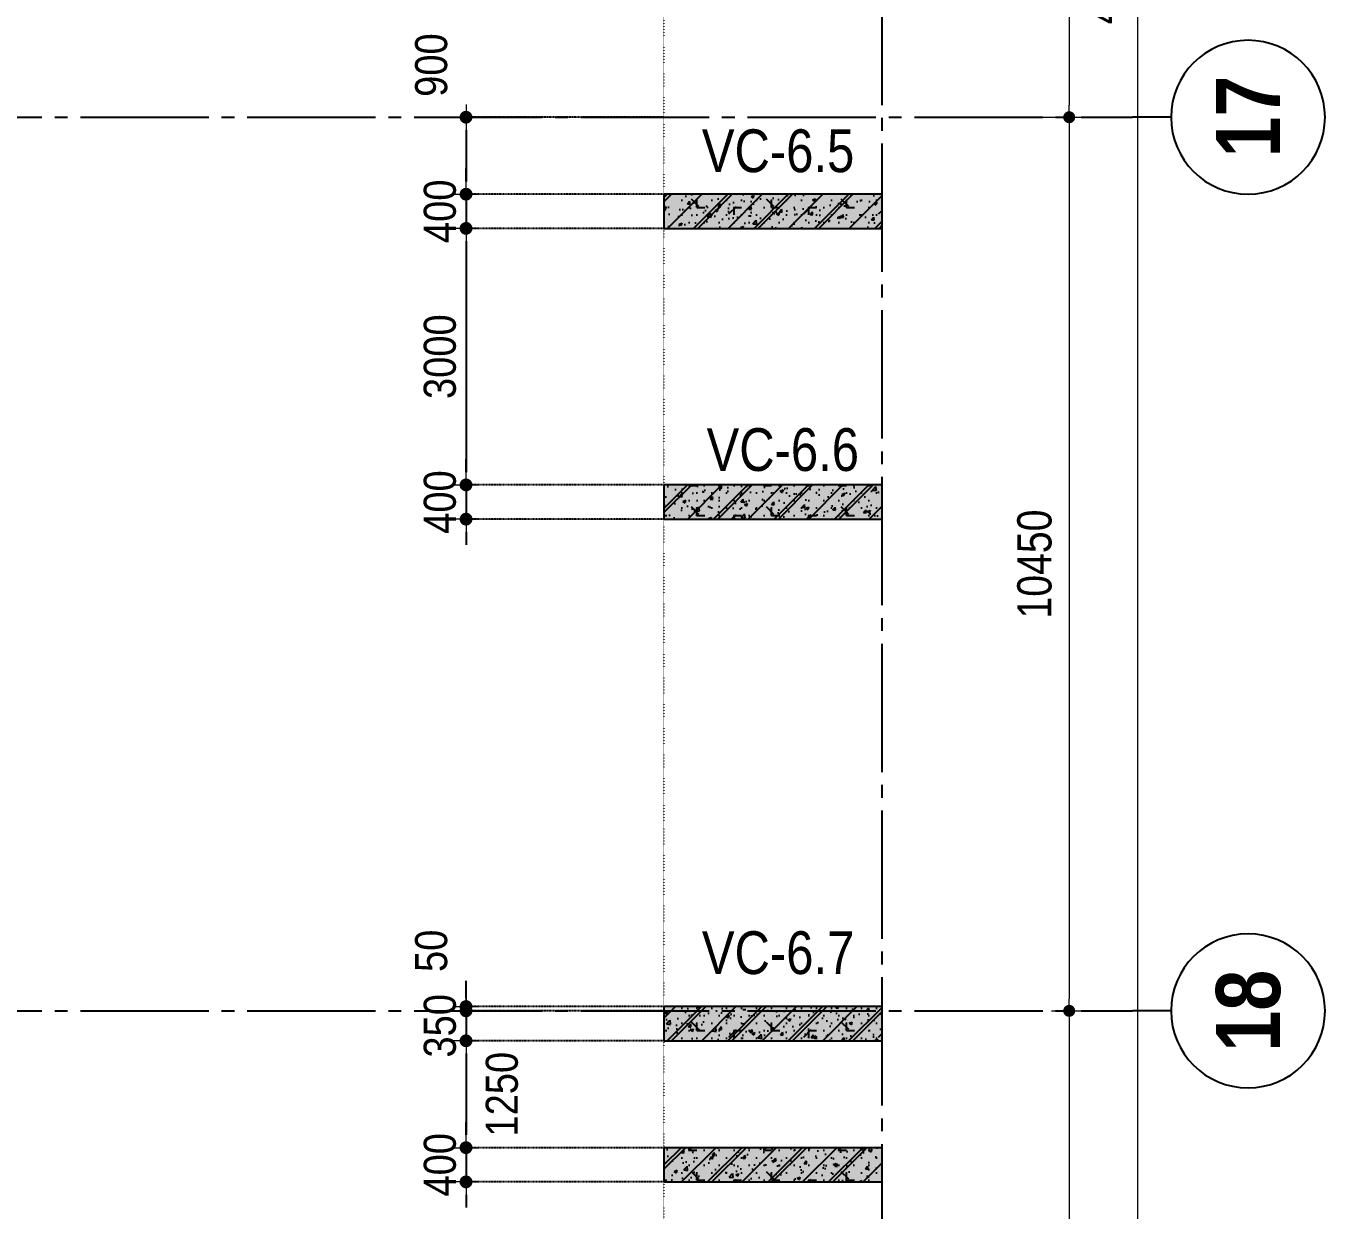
# Model space of a CAD drawing. Header units: millimetres. Extents: x -3973692 to -2843767, y 592734 to 838475.
# Drawn here: x -3258953 to -3243767, y 619902 to 633748 of the extents above; entities that cross this region are included whole.
import ezdxf
from ezdxf.enums import TextEntityAlignment as Align

# ---------------------------------------------------------------- set-up
doc = ezdxf.new("R2010")
doc.units = ezdxf.units.MM
doc.header["$MEASUREMENT"] = 0
doc.header["$PDMODE"] = 3
doc.header["$PDSIZE"] = -20
for name, pattern in [('CHG_XX_Luoi truc-Block C$0$MB_Luoi truc-150-TWC$0$Center101', [13, 10, -1, 1, -1]), ('DIVIDE2', [15.87499999999999, 6.349999999999998, -3.174999999999998, 0, -3.174999999999998, 0, -3.174999999999998]), ('DOT2', [0.125, 0, -0.125]), ('HIDDEN5', [2.8375, 1.25, -1.5875])]:
    doc.linetypes.add(name, pattern=pattern)
doc.layers.get('0').update_dxf_attribs({"lineweight": 9})
doc.layers.get('Defpoints').update_dxf_attribs({"color": 10, "lineweight": 0})
for name, color, linetype, lineweight in [("'S_General_Dim_1", 1, 'Continuous', 18), ("'S_General_Divide_3 Intermediate", 3, 'DIVIDE2', 40), ('CHG_XX_Cot_Block C-T2-3$0$Dim 200', 1, 'Continuous', 5), ('CHG_XX_Luoi truc-Block C$0$Dim 200', 1, 'Continuous', 5), ('TEXT', 7, 'Continuous', 15)]:
    doc.layers.add(name, color=color, linetype=linetype, lineweight=lineweight)
for name, color, linetype in [('CHG_XX_Cot_Block C-T2-3$0$mb_cot tang 4-8 twc$0$Concrete Hatch', 218, 'Continuous'), ('CHG_XX_Cot_Block C-T2-3$0$mb_cot tang 4-8 twc$0$Concrete Line', 6, 'Continuous'), ('CHG_XX_Cot_Block C-T2-3$0$mb_cot tang 4-8 twc$0$Concrete Solid', 216, 'Continuous'), ('CHG_XX_Luoi truc-Block C$0$MB_Luoi truc-150-TWC$0$Grid', 34, 'Continuous'), ('CHG_XX_Luoi truc-Block C$0$MB_Luoi truc-150-TWC$0$Grid Line', 251, 'CHG_XX_Luoi truc-Block C$0$MB_Luoi truc-150-TWC$0$Center101'), ('dim', 1, 'Continuous')]:
    doc.layers.add(name, color=color, linetype=linetype)
doc.styles.add('arial', font='arial.ttf', dxfattribs={"width": 0.85})
doc.styles.add('CHG_XX_Luoi truc-Block C$0$MB_Luoi truc-150-TWC$0$Grid A-F$0$VNI-HelveCB', font='')
doc.styles.add('CHG_XX_Luoi truc-Block C$0$Star-HelCon', font='')
doc.styles.add('TTP-HelCon', font='')
doc.styles.get('CHG_XX_Luoi truc-Block C$0$MB_Luoi truc-150-TWC$0$Grid A-F$0$VNI-HelveCB').set_extended_font_data('VNI-Helve-Condense', bold=True)
doc.styles.get('CHG_XX_Luoi truc-Block C$0$Star-HelCon').set_extended_font_data('VNI-Helve-Condense')
doc.styles.get('TTP-HelCon').set_extended_font_data('VNI-Helve-Condense')
doc.dimstyles.new('150', dxfattribs={"dimscale": 150, "dimtxt": 2.5, "dimasz": 1, "dimexe": 0, "dimexo": 0, "dimgap": 0.75, "dimtad": 1, "dimdec": 0, "dimzin": 9, "dimdsep": 46, "dimtxsty": 'arial', "dimblk1": 'DIMDOT', "dimblk2": 'DIMDOT', "dimsah": 1, "dimcen": 2, "dimdle": 3, "dimclre": 8, "dimclrt": 2, "dimadec": 0, "dimazin": 0, "dimtfac": 1, "dimtdec": 0, "dimtix": 1, "dimtmove": 2, "dimatfit": 3, "dimldrblk": 'DIMPIJL', "dimfxl": 1, "dimtvp": 1.8, "dimtolj": 1, "dimtzin": 0, "dimarcsym": 0})
doc.dimstyles.new('CHG_XX_Luoi truc-Block C$0$Dim 200', dxfattribs={"dimscale": 200, "dimtxt": 2, "dimasz": 0.7, "dimexe": 1, "dimexo": 1, "dimgap": 1, "dimtad": 1, "dimdec": 0, "dimzin": 12, "dimdsep": 46, "dimtxsty": 'CHG_XX_Luoi truc-Block C$0$Star-HelCon', "dimblk": 'CHG_XX_Luoi truc-Block C$0$_Dot', "dimcen": 1, "dimclrd": 256, "dimclre": 256, "dimclrt": 3, "dimadec": 0, "dimazin": 0, "dimtfac": 1, "dimtdec": 0, "dimtix": 1, "dimtmove": 2, "dimatfit": 3, "dimldrblk": 'CHG_XX_Luoi truc-Block C$0$HTT Arrow 30', "dimfxl": 1, "dimtolj": 1, "dimtzin": 0, "dimarcsym": 0})

# ---------------------------------------------------------------- blocks, each defined once
blk = doc.blocks.new('CHG_XX_Luoi truc-Block C$0$_Dot')
at = {"color": 0, "linetype": 'ByBlock', "lineweight": -2}
blk.add_line((-0.5, 0), (-1, 0), dxfattribs=at)
at = {"color": 0, "linetype": 'ByBlock', "const_width": 0.5}
blk.add_lwpolyline([(-0.25, 0, 1), (0.25, 0, 1)], format="xyb", close=True, dxfattribs=at)
blk = doc.blocks.new('*D3091')
at = {"layer": 'CHG_XX_Luoi truc-Block C$0$Dim 200', "lineweight": -2, "transparency": 16777216}
for p, q in [((8067459.727833977, 980843.81453865), (8068331.040285542, 980843.81453865)), ((8068131.040285542, 980703.81453865), (8068131.040285542, 971233.81453865)), ((8067792.275641939, 971093.81453865), (8068331.040285542, 971093.81453865))]:
    blk.add_line(p, q, dxfattribs=at)
at = {"layer": 'Defpoints', "color": 0, "transparency": 16777216}
for p in [(8067259.727833977, 980843.81453865), (8067592.275641939, 971093.81453865), (8068131.040285542, 971093.81453865)]:
    blk.add_point(p, dxfattribs=at)
at = {"layer": 'CHG_XX_Luoi truc-Block C$0$Dim 200', "lineweight": -2, "transparency": 16777216, "xscale": 140, "yscale": 140, "zscale": 140}
for p, rotation in [((8068131.040285542, 980843.81453865), 90), ((8068131.040285542, 971093.81453865), 270)]:
    blk.add_blockref('CHG_XX_Luoi truc-Block C$0$_Dot', p, dxfattribs=dict(at, rotation=rotation))
at = {"layer": 'CHG_XX_Luoi truc-Block C$0$Dim 200', "color": 3, "transparency": 16777216, "insert": (8067726.773618875, 975968.8145386513), "char_height": 400, "attachment_point": 5, "rotation": 90, "style": 'CHG_XX_Luoi truc-Block C$0$Star-HelCon'}
blk.add_mtext('\\A1;9750', dxfattribs=at)
blk = doc.blocks.new('CHG_XX_Luoi truc-Block C$0$HTT Arrow 30')
blk.add_hatch(color=256).paths.add_polyline_path([(-2.5, 0.3750000000000002), (-2.5, -0.3749999999999998), (0, 0)])
at = {"color": 0, "linetype": 'ByBlock', "lineweight": -2}
for p, q in [((0, 0), (-2.5, 0.3750000000000002)), ((-2.5, -0.3749999999999998), (-2.5, 0.3750000000000002)), ((0, 0), (-2.5, -0.3749999999999998))]:
    blk.add_line(p, q, dxfattribs=at)
blk = doc.blocks.new('*D3092')
at = {"layer": 'CHG_XX_Luoi truc-Block C$0$Dim 200', "lineweight": -2, "transparency": 16777216}
for p, q in [((8067792.275641939, 971093.81453865), (8068331.040285542, 971093.81453865)), ((8068131.040285542, 970953.81453865), (8068131.040285542, 960783.81453865)), ((8067924.332047167, 960643.81453865), (8068331.040285542, 960643.81453865))]:
    blk.add_line(p, q, dxfattribs=at)
at = {"layer": 'Defpoints', "color": 0, "transparency": 16777216}
for p in [(8067592.275641939, 971093.81453865), (8067724.332047167, 960643.81453865), (8068131.040285542, 960643.81453865)]:
    blk.add_point(p, dxfattribs=at)
at = {"layer": 'CHG_XX_Luoi truc-Block C$0$Dim 200', "lineweight": -2, "transparency": 16777216, "xscale": 140, "yscale": 140, "zscale": 140}
for p, rotation in [((8068131.040285542, 971093.81453865), 90), ((8068131.040285542, 960643.81453865), 270)]:
    blk.add_blockref('CHG_XX_Luoi truc-Block C$0$_Dot', p, dxfattribs=dict(at, rotation=rotation))
at = {"layer": 'CHG_XX_Luoi truc-Block C$0$Dim 200', "color": 3, "transparency": 16777216, "insert": (8067726.773618875, 965868.8145386513), "char_height": 400, "attachment_point": 5, "rotation": 90, "style": 'CHG_XX_Luoi truc-Block C$0$Star-HelCon'}
blk.add_mtext('\\A1;10450', dxfattribs=at)
blk = doc.blocks.new('*D3093')
at = {"layer": 'CHG_XX_Luoi truc-Block C$0$Dim 200', "lineweight": -2, "transparency": 16777216}
for p, q in [((8067924.332047167, 960643.81453865), (8068331.040285542, 960643.81453865)), ((8068131.040285542, 960503.81453865), (8068131.040285542, 948533.81453865)), ((8067609.727833978, 948393.81453865), (8068331.040285542, 948393.81453865))]:
    blk.add_line(p, q, dxfattribs=at)
at = {"layer": 'Defpoints', "color": 0, "transparency": 16777216}
for p in [(8067724.332047167, 960643.81453865), (8067409.727833978, 948393.81453865), (8068131.040285542, 948393.81453865)]:
    blk.add_point(p, dxfattribs=at)
at = {"layer": 'CHG_XX_Luoi truc-Block C$0$Dim 200', "lineweight": -2, "transparency": 16777216, "xscale": 140, "yscale": 140, "zscale": 140}
for p, rotation in [((8068131.040285542, 960643.81453865), 90), ((8068131.040285542, 948393.81453865), 270)]:
    blk.add_blockref('CHG_XX_Luoi truc-Block C$0$_Dot', p, dxfattribs=dict(at, rotation=rotation))
at = {"layer": 'CHG_XX_Luoi truc-Block C$0$Dim 200', "color": 3, "transparency": 16777216, "insert": (8067726.773618875, 954518.8145386513), "char_height": 400, "attachment_point": 5, "rotation": 90, "style": 'CHG_XX_Luoi truc-Block C$0$Star-HelCon'}
blk.add_mtext('\\A1;12250', dxfattribs=at)
blk = doc.blocks.new('*D3094')
at = {"layer": 'CHG_XX_Luoi truc-Block C$0$Dim 200', "lineweight": -2, "transparency": 16777216}
for p, q in [((8067886.504521646, 997243.8145386504), (8069130.539711094, 997243.8145386504)), ((8068930.539711094, 997103.8145386504), (8068930.539711094, 948533.81453865)), ((8067886.504521646, 948393.81453865), (8069130.539711094, 948393.81453865))]:
    blk.add_line(p, q, dxfattribs=at)
at = {"layer": 'Defpoints', "color": 0, "transparency": 16777216}
for p in [(8067686.504521646, 997243.8145386504), (8067686.504521646, 948393.81453865), (8068930.539711094, 948393.81453865)]:
    blk.add_point(p, dxfattribs=at)
at = {"layer": 'CHG_XX_Luoi truc-Block C$0$Dim 200', "lineweight": -2, "transparency": 16777216, "xscale": 140, "yscale": 140, "zscale": 140}
for p, rotation in [((8068930.539711094, 997243.8145386504), 90), ((8068930.539711094, 948393.81453865), 270)]:
    blk.add_blockref('CHG_XX_Luoi truc-Block C$0$_Dot', p, dxfattribs=dict(at, rotation=rotation))
at = {"layer": 'CHG_XX_Luoi truc-Block C$0$Dim 200', "color": 3, "transparency": 16777216, "insert": (8068526.273044428, 972818.8145386515), "char_height": 400, "attachment_point": 5, "rotation": 90, "style": 'CHG_XX_Luoi truc-Block C$0$Star-HelCon'}
blk.add_mtext('\\A1;48850', dxfattribs=at)
blk = doc.blocks.new('*U3101')
at = {"layer": 'CHG_XX_Luoi truc-Block C$0$MB_Luoi truc-150-TWC$0$Grid', "lineweight": -2}
blk.add_line((0, 449), (0, 446), dxfattribs=at)
blk.add_circle((0, 455), 6, dxfattribs=at)
at = {"layer": 'CHG_XX_Luoi truc-Block C$0$MB_Luoi truc-150-TWC$0$Grid Line'}
blk.add_line((0, 0), (0, 446), dxfattribs=at)
at = {"layer": 'CHG_XX_Luoi truc-Block C$0$MB_Luoi truc-150-TWC$0$Grid', "lineweight": -2, "style": 'CHG_XX_Luoi truc-Block C$0$MB_Luoi truc-150-TWC$0$Grid A-F$0$VNI-HelveCB'}
for tag, p in [('GRIDSUB', (0, 455)), ('GRID', (0, -9))]:
    blk.add_attdef(tag, text='', height=5, dxfattribs=at).set_placement(p, align=Align.MIDDLE)
blk = doc.blocks.new('*U3102')
at = {"layer": 'CHG_XX_Luoi truc-Block C$0$MB_Luoi truc-150-TWC$0$Grid Line'}
blk.add_line((0, 0), (0, 360), dxfattribs=at)
at = {"layer": 'CHG_XX_Luoi truc-Block C$0$MB_Luoi truc-150-TWC$0$Grid', "lineweight": -2, "style": 'CHG_XX_Luoi truc-Block C$0$MB_Luoi truc-150-TWC$0$Grid A-F$0$VNI-HelveCB'}
for tag, p in [('GRIDSUB', (0, 369)), ('GRID', (0, -9))]:
    blk.add_attdef(tag, text='', height=5, dxfattribs=at).set_placement(p, align=Align.MIDDLE)
blk = doc.blocks.new('*U3074')
at = {"layer": 'CHG_XX_Cot_Block C-T2-3$0$mb_cot tang 4-8 twc$0$Concrete Hatch'}
h = blk.add_hatch(dxfattribs=at)
h.set_pattern_fill('CONCRETE', color=256, scale=50, style=0, pattern_type=2)
h.set_pattern_definition([(45, (1000, 50.00000000000014), (-176.7766952966369, 176.7766952966369), []), (45, (1000, 100.0000000000001), (-353.5533905932737, 353.5533905932738), []), (49.99999999999999, (1000, 50.00000000000014), (358.6300913003767, -31.37606749129755), [37.5, -412.5]), (355, (1000, 50.00000000000014), (-69.3756668065, 376.0960668500059), [30, -330]), (100.4514, (1029.88584, 47.38533000000015), (289.2546908570108, 344.7197710304768), [31.870095, -350.571056]), (46.18420000000001, (1000, 150.0000000000001), (533.6205243128222, -82.75950716450905), [56.25, -618.75]), (96.6356, (1044.4683725, 143.1033465000001), (467.3313527743517, 487.0589354502209), [47.805144, -525.8565]), (351.1842, (1000, 150.0000000000001), (467.3309725668136, 487.0593004626623), [45, -495]), (21, (1050, 125.0000000000001), (298.4535260592309, -201.3094453326694), [37.5, -412.5]), (326.0000000000001, (1050, 125.0000000000001), (121.6576659607909, 362.5750225234265), [30, -330]), (71.4514, (1074.8711165, 108.2241970000001), (420.111314290745, 161.2652483549762), [31.870095, -350.571056]), (37.50000000000001, (1000, 50.00000000000014), (6.079927658645334, 166.4469269156558), [0, -326, 0, -335, 0, -331.25]), (7.499999999999999, (1000, 50.00000000000014), (131.5347687210743, 197.2058559411801), [0, -191, 0, -318.5, 0, -126.25]), (327.5, (888.5, 50.00000000000014), (266.9112180862045, -11.2774358671899), [0, -125, 0, -390, 0, -517.5]), (317.5, (838.5, 50.00000000000014), (291.5930846711931, 50.05249116615882), [0, -162.5, 0, -259, 0, -367.5]), (0, (1175, 225.0000000000001), (0, 875), [87.5, -787.5]), (0, (1437.5, 400.0000000000001), (0, 875), [87.5, -787.5]), (0, (1262.5, 750.0000000000001), (0, 875), [87.5, -350, 87.5, -350]), (90, (1175, 225.0000000000001), (-875, 5.35782974626967e-14), [87.5, -787.5]), (90, (1262.5, 750.0000000000001), (-875, 5.35782974626967e-14), [87.5, -787.5]), (90, (1525, 400.0000000000001), (-875, 5.35782974626967e-14), [87.5, -787.5]), (90, (1700, 662.5000000000001), (-875, 5.35782974626967e-14), [87.5, -787.5]), (135, (1262.5, 225.0000000000001), (-875.016357447105, 8.881784197001252e-14), [123.76, -1113.7]), (135, (1350, 750.0000000000001), (-875.016357447105, 8.881784197001252e-14), [123.76, -1113.7]), (45, (1437.5, 400.0000000000001), (8.881784197001252e-14, 875.016357447105), [123.76, -247.485, 123.76, -742.455]), (0, (825, 50.00000000000014), (87.5, 87.5), [-175, 0])])
h.paths.add_polyline_path([(-750, 250), (-750, -149.9999999999999), (1800, -150), (1800, 250)])
at = {"layer": 'CHG_XX_Cot_Block C-T2-3$0$mb_cot tang 4-8 twc$0$Concrete Solid'}
blk.add_hatch(color=256, dxfattribs=at).paths.add_polyline_path([(-750, 250), (-750, -149.9999999999999), (1800, -150), (1800, 250)])
at = {"layer": 'CHG_XX_Cot_Block C-T2-3$0$mb_cot tang 4-8 twc$0$Concrete Line'}
blk.add_lwpolyline([(-750, 250), (-750, -149.9999999999999), (1800, -150), (1800, 250)], close=True, dxfattribs=at)
blk = doc.blocks.new('*U3075')
at = {"layer": 'CHG_XX_Cot_Block C-T2-3$0$mb_cot tang 4-8 twc$0$Concrete Hatch'}
h = blk.add_hatch(dxfattribs=at)
h.set_pattern_fill('CONCRETE', color=256, scale=50, style=0, pattern_type=2)
h.set_pattern_definition([(45, (1000, -49.99999999991257), (-176.7766952966369, 176.7766952966369), []), (45, (1000, 8.742517820792273e-11), (-353.5533905932737, 353.5533905932738), []), (49.99999999999999, (1000, -49.99999999991257), (358.6300913003767, -31.37606749129755), [37.5, -412.5]), (355, (1000, -49.99999999991257), (-69.3756668065, 376.0960668500059), [30, -330]), (100.4514, (1029.88584, -52.61466999991256), (289.2546908570108, 344.7197710304768), [31.870095, -350.571056]), (46.18420000000001, (1000, 50.00000000008743), (533.6205243128222, -82.75950716450905), [56.25, -618.75]), (96.6356, (1044.4683725, 43.10334650008741), (467.3313527743517, 487.0589354502209), [47.805144, -525.8565]), (351.1842, (1000, 50.00000000008743), (467.3309725668136, 487.0593004626623), [45, -495]), (21, (1050, 25.00000000008743), (298.4535260592309, -201.3094453326694), [37.5, -412.5]), (326.0000000000001, (1050, 25.00000000008743), (121.6576659607909, 362.5750225234265), [30, -330]), (71.4514, (1074.8711165, 8.224197000087429), (420.111314290745, 161.2652483549762), [31.870095, -350.571056]), (37.50000000000001, (1000, -49.99999999991257), (6.079927658645334, 166.4469269156558), [0, -326, 0, -335, 0, -331.25]), (7.499999999999999, (1000, -49.99999999991257), (131.5347687210743, 197.2058559411801), [0, -191, 0, -318.5, 0, -126.25]), (327.5, (888.5, -49.99999999991257), (266.9112180862045, -11.2774358671899), [0, -125, 0, -390, 0, -517.5]), (317.5, (838.5, -49.99999999991257), (291.5930846711931, 50.05249116615882), [0, -162.5, 0, -259, 0, -367.5]), (0, (1175, 125.0000000000874), (0, 875), [87.5, -787.5]), (0, (1437.5, 300.0000000000874), (0, 875), [87.5, -787.5]), (0, (1262.5, 650.0000000000874), (0, 875), [87.5, -350, 87.5, -350]), (90, (1175, 125.0000000000874), (-875, 5.35782974626967e-14), [87.5, -787.5]), (90, (1262.5, 650.0000000000874), (-875, 5.35782974626967e-14), [87.5, -787.5]), (90, (1525, 300.0000000000874), (-875, 5.35782974626967e-14), [87.5, -787.5]), (90, (1700, 562.5000000000874), (-875, 5.35782974626967e-14), [87.5, -787.5]), (135, (1262.5, 125.0000000000874), (-875.016357447105, 8.881784197001252e-14), [123.76, -1113.7]), (135, (1350, 650.0000000000874), (-875.016357447105, 8.881784197001252e-14), [123.76, -1113.7]), (45, (1437.5, 300.0000000000874), (8.881784197001252e-14, 875.016357447105), [123.76, -247.485, 123.76, -742.455]), (0, (825, -49.99999999991257), (87.5, 87.5), [-175, 0])])
h.paths.add_polyline_path([(-750, 200.0000000000873), (-750, -199.9999999999999), (1800, -200), (1800, 200.0000000000873)])
at = {"layer": 'CHG_XX_Cot_Block C-T2-3$0$mb_cot tang 4-8 twc$0$Concrete Solid'}
blk.add_hatch(color=256, dxfattribs=at).paths.add_polyline_path([(-750, 200.0000000000873), (-750, -199.9999999999999), (1800, -200), (1800, 200.0000000000873)])
at = {"layer": 'CHG_XX_Cot_Block C-T2-3$0$mb_cot tang 4-8 twc$0$Concrete Line'}
blk.add_lwpolyline([(-750, 200.0000000000873), (-750, -199.9999999999999), (1800, -200), (1800, 200.0000000000873)], close=True, dxfattribs=at)
blk = doc.blocks.new('c')
at = {"layer": 'TEXT', "color": 3, "style": 'TTP-HelCon'}
for s, p in [('VC-6.5', (-2106.954879332799, 22057.94153781049)), ('VC-6.6', (-2051.587893331889, 18563.91586691746)), ('VC-6.7', (-2106.509114371613, 12680.19131539785))]:
    blk.add_text(s, height=500, dxfattribs=at).set_placement(p)
blk = doc.blocks.new('DIMDOT')
for p, q in [((1, 0), (-1, 0)), ((0, -1), (0, 1))]:
    blk.add_line(p, q)
at = {"const_width": 0.5}
blk.add_lwpolyline([(-0.25, 0, 1), (0.25, 0, 1)], format="xyb", close=True, dxfattribs=at)
blk = doc.blocks.new('*D1699')
at = {"layer": "'S_General_Dim_1", "color": 8, "linetype": 'HIDDEN5', "lineweight": -2, "transparency": 16777216}
for p, q in [((-3251495.198556816, 632681.0114495864), (-3253808.875683942, 632681.0114495864)), ((-3251495.198556938, 631781.011449586), (-3253808.875683942, 631781.011449586))]:
    blk.add_line(p, q, dxfattribs=at)
at = {"layer": "'S_General_Dim_1", "color": 0, "lineweight": -2, "transparency": 16777216}
blk.add_line((-3253808.875683942, 632531.0114495864), (-3253808.875683942, 631931.011449586), dxfattribs=at)
at = {"layer": 'Defpoints', "color": 0, "transparency": 16777216}
for p in [(-3251495.198556816, 632681.0114495864), (-3253808.875683942, 631781.011449586), (-3251495.198556938, 631781.011449586)]:
    blk.add_point(p, dxfattribs=at)
at = {"layer": "'S_General_Dim_1", "color": 0, "lineweight": -2, "transparency": 16777216, "xscale": 150, "yscale": 150, "zscale": 150}
for p, rotation in [((-3253808.875683942, 632681.0114495864), 90), ((-3253808.875683942, 631781.011449586), 270)]:
    blk.add_blockref('DIMDOT', p, dxfattribs=dict(at, rotation=rotation))
at = {"layer": "'S_General_Dim_1", "color": 2, "transparency": 16777216, "insert": (-3254214.162177785, 633290.9017492281), "char_height": 375, "attachment_point": 5, "rotation": 90, "style": 'arial'}
blk.add_mtext('\\A1;900', dxfattribs=at)
blk = doc.blocks.new('DIMPIJL')
at = {"linetype": 'ByBlock'}
blk.add_solid([(-2.5, 0.4166666666666686), (-2.5, -0.4166666666666686), (0, 0)], dxfattribs=at)
blk = doc.blocks.new('*D1700')
at = {"layer": "'S_General_Dim_1", "color": 0, "lineweight": -2, "transparency": 16777216}
for p, q in [((-3253808.875683942, 631931.011449586), (-3253808.875683942, 632081.011449586)), ((-3253808.875683942, 631781.011449586), (-3253808.875683942, 631381.011449586)), ((-3253808.875683942, 631231.011449586), (-3253808.875683942, 631081.011449586))]:
    blk.add_line(p, q, dxfattribs=at)
at = {"layer": "'S_General_Dim_1", "color": 8, "linetype": 'HIDDEN5', "lineweight": -2, "transparency": 16777216}
for p, q in [((-3251495.198556938, 631781.011449586), (-3253808.875683942, 631781.011449586)), ((-3251495.198556938, 631381.011449586), (-3253808.875683942, 631381.011449586))]:
    blk.add_line(p, q, dxfattribs=at)
at = {"layer": 'Defpoints', "color": 0, "transparency": 16777216}
for p in [(-3251495.198556938, 631781.011449586), (-3253808.875683942, 631381.011449586), (-3251495.198556938, 631381.011449586)]:
    blk.add_point(p, dxfattribs=at)
at = {"layer": "'S_General_Dim_1", "color": 0, "lineweight": -2, "transparency": 16777216, "xscale": 150, "yscale": 150, "zscale": 150}
for p, rotation in [((-3253808.875683942, 631781.011449586), 270), ((-3253808.875683942, 631381.011449586), 90)]:
    blk.add_blockref('DIMDOT', p, dxfattribs=dict(at, rotation=rotation))
at = {"layer": "'S_General_Dim_1", "color": 2, "transparency": 16777216, "insert": (-3254112.840554337, 631581.0114495868), "char_height": 375, "attachment_point": 5, "rotation": 90, "style": 'arial'}
blk.add_mtext('\\A1;400', dxfattribs=at)
blk = doc.blocks.new('*D1701')
at = {"layer": "'S_General_Dim_1", "color": 8, "linetype": 'HIDDEN5', "lineweight": -2, "transparency": 16777216}
for p, q in [((-3251495.198556938, 631381.011449586), (-3253808.875683944, 631381.011449586)), ((-3251495.198556938, 628381.0114495866), (-3253808.875683944, 628381.0114495866))]:
    blk.add_line(p, q, dxfattribs=at)
at = {"layer": "'S_General_Dim_1", "color": 0, "lineweight": -2, "transparency": 16777216}
blk.add_line((-3253808.875683944, 631231.011449586), (-3253808.875683944, 628531.0114495866), dxfattribs=at)
at = {"layer": 'Defpoints', "color": 0, "transparency": 16777216}
for p in [(-3251495.198556938, 631381.011449586), (-3253808.875683944, 628381.0114495866), (-3251495.198556938, 628381.0114495866)]:
    blk.add_point(p, dxfattribs=at)
at = {"layer": "'S_General_Dim_1", "color": 0, "lineweight": -2, "transparency": 16777216, "xscale": 150, "yscale": 150, "zscale": 150}
for p, rotation in [((-3253808.875683944, 631381.011449586), 90), ((-3253808.875683944, 628381.0114495866), 270)]:
    blk.add_blockref('DIMDOT', p, dxfattribs=dict(at, rotation=rotation))
at = {"layer": "'S_General_Dim_1", "color": 2, "transparency": 16777216, "insert": (-3254112.968453384, 629881.0114495871), "char_height": 375, "attachment_point": 5, "rotation": 90, "style": 'arial'}
blk.add_mtext('\\A1;3000', dxfattribs=at)
blk = doc.blocks.new('*D1692')
at = {"layer": "'S_General_Dim_1", "color": 0, "lineweight": -2, "transparency": 16777216}
for p, q in [((-3253808.875683946, 628531.0114495866), (-3253808.875683946, 628681.0114495866)), ((-3253808.875683946, 628381.0114495866), (-3253808.875683946, 627981.0114495866)), ((-3253808.875683946, 627831.0114495866), (-3253808.875683946, 627681.0114495866))]:
    blk.add_line(p, q, dxfattribs=at)
at = {"layer": "'S_General_Dim_1", "color": 8, "linetype": 'HIDDEN5', "lineweight": -2, "transparency": 16777216}
for p, q in [((-3251495.198556938, 628381.0114495866), (-3253808.875683946, 628381.0114495866)), ((-3251495.198556938, 627981.0114495866), (-3253808.875683946, 627981.0114495866))]:
    blk.add_line(p, q, dxfattribs=at)
at = {"layer": 'Defpoints', "color": 0, "transparency": 16777216}
for p in [(-3251495.198556938, 628381.0114495866), (-3253808.875683946, 627981.0114495866), (-3251495.198556938, 627981.0114495866)]:
    blk.add_point(p, dxfattribs=at)
at = {"layer": "'S_General_Dim_1", "color": 0, "lineweight": -2, "transparency": 16777216, "xscale": 150, "yscale": 150, "zscale": 150}
for p, rotation in [((-3253808.875683946, 628381.0114495866), 270), ((-3253808.875683946, 627981.0114495866), 90)]:
    blk.add_blockref('DIMDOT', p, dxfattribs=dict(at, rotation=rotation))
at = {"layer": "'S_General_Dim_1", "color": 2, "transparency": 16777216, "insert": (-3254112.840554341, 628181.0114495874), "char_height": 375, "attachment_point": 5, "rotation": 90, "style": 'arial'}
blk.add_mtext('\\A1;400', dxfattribs=at)
blk = doc.blocks.new('*D1693')
at = {"layer": "'S_General_Dim_1", "color": 0, "lineweight": -2, "transparency": 16777216}
for p, q in [((-3253808.875683952, 622431.0114505267), (-3253808.875683952, 622581.0114505267)), ((-3253808.875683952, 622281.0114505267), (-3253808.875683952, 622231.0114495864)), ((-3253808.875683952, 622081.0114495864), (-3253808.875683952, 621931.0114495864))]:
    blk.add_line(p, q, dxfattribs=at)
at = {"layer": "'S_General_Dim_1", "color": 8, "linetype": 'HIDDEN5', "lineweight": -2, "transparency": 16777216}
for p, q in [((-3251495.198556938, 622281.0114505267), (-3253808.875683952, 622281.0114505267)), ((-3251495.198556938, 622231.0114495864), (-3253808.875683952, 622231.0114495864))]:
    blk.add_line(p, q, dxfattribs=at)
at = {"layer": 'Defpoints', "color": 0, "transparency": 16777216}
for p in [(-3253808.875683952, 622231.0114495864), (-3251495.198556938, 622281.0114505267), (-3251495.198556938, 622231.0114495864)]:
    blk.add_point(p, dxfattribs=at)
at = {"layer": "'S_General_Dim_1", "color": 0, "lineweight": -2, "transparency": 16777216, "xscale": 150, "yscale": 150, "zscale": 150}
for p, rotation in [((-3253808.875683952, 622281.0114505267), 270), ((-3253808.875683952, 622231.0114495864), 90)]:
    blk.add_blockref('DIMDOT', p, dxfattribs=dict(at, rotation=rotation))
at = {"layer": "'S_General_Dim_1", "color": 2, "transparency": 16777216, "insert": (-3254214.162177795, 622933.0448197755), "char_height": 375, "attachment_point": 5, "rotation": 90, "style": 'arial'}
blk.add_mtext('\\A1;50', dxfattribs=at)
blk = doc.blocks.new('*D1694')
at = {"layer": "'S_General_Dim_1", "color": 0, "lineweight": -2, "transparency": 16777216}
for p, q in [((-3253808.875683952, 622381.0114495864), (-3253808.875683952, 622531.0114495864)), ((-3253808.875683952, 622231.0114495864), (-3253808.875683952, 621881.0114505267)), ((-3253808.875683952, 621731.0114505267), (-3253808.875683952, 621581.0114505267))]:
    blk.add_line(p, q, dxfattribs=at)
at = {"layer": "'S_General_Dim_1", "color": 8, "linetype": 'HIDDEN5', "lineweight": -2, "transparency": 16777216}
for p, q in [((-3251495.198556938, 622231.0114495864), (-3253808.875683952, 622231.0114495864)), ((-3251495.198556938, 621881.0114505267), (-3253808.875683952, 621881.0114505267))]:
    blk.add_line(p, q, dxfattribs=at)
at = {"layer": 'Defpoints', "color": 0, "transparency": 16777216}
for p in [(-3251495.198556938, 622231.0114495864), (-3253808.875683952, 621881.0114505267), (-3251495.198556938, 621881.0114505267)]:
    blk.add_point(p, dxfattribs=at)
at = {"layer": "'S_General_Dim_1", "color": 0, "lineweight": -2, "transparency": 16777216, "xscale": 150, "yscale": 150, "zscale": 150}
for p, rotation in [((-3253808.875683952, 622231.0114495864), 270), ((-3253808.875683952, 621881.0114505267), 90)]:
    blk.add_blockref('DIMDOT', p, dxfattribs=dict(at, rotation=rotation))
at = {"layer": "'S_General_Dim_1", "color": 2, "transparency": 16777216, "insert": (-3254112.968453391, 622056.0114500574), "char_height": 375, "attachment_point": 5, "rotation": 90, "style": 'arial'}
blk.add_mtext('\\A1;350', dxfattribs=at)
blk = doc.blocks.new('*D1695')
at = {"layer": "'S_General_Dim_1", "color": 8, "linetype": 'HIDDEN5', "lineweight": -2, "transparency": 16777216}
for p, q in [((-3251495.198556938, 621881.0114505267), (-3253808.875683959, 621881.0114505267)), ((-3251495.198556938, 620631.0114495866), (-3253808.875683959, 620631.0114495866))]:
    blk.add_line(p, q, dxfattribs=at)
at = {"layer": "'S_General_Dim_1", "color": 0, "lineweight": -2, "transparency": 16777216}
blk.add_line((-3253808.875683959, 621731.0114505267), (-3253808.875683959, 620781.0114495866), dxfattribs=at)
at = {"layer": 'Defpoints', "color": 0, "transparency": 16777216}
for p in [(-3251495.198556938, 621881.0114505267), (-3253808.875683959, 620631.0114495866), (-3251495.198556938, 620631.0114495866)]:
    blk.add_point(p, dxfattribs=at)
at = {"layer": "'S_General_Dim_1", "color": 0, "lineweight": -2, "transparency": 16777216, "xscale": 150, "yscale": 150, "zscale": 150}
for p, rotation in [((-3253808.875683959, 621881.0114505267), 90), ((-3253808.875683959, 620631.0114495866), 270)]:
    blk.add_blockref('DIMDOT', p, dxfattribs=dict(at, rotation=rotation))
at = {"layer": "'S_General_Dim_1", "color": 2, "transparency": 16777216, "insert": (-3253388.128763825, 621256.0114500576), "char_height": 375, "attachment_point": 5, "rotation": 90, "style": 'arial'}
blk.add_mtext('\\A1;1250', dxfattribs=at)
blk = doc.blocks.new('*D1696')
at = {"layer": "'S_General_Dim_1", "color": 0, "lineweight": -2, "transparency": 16777216}
for p, q in [((-3253808.875683955, 620781.0114495866), (-3253808.875683955, 620931.0114495866)), ((-3253808.875683955, 620631.0114495866), (-3253808.875683955, 620231.0114495866)), ((-3253808.875683955, 620081.0114495866), (-3253808.875683955, 619931.0114495866))]:
    blk.add_line(p, q, dxfattribs=at)
at = {"layer": "'S_General_Dim_1", "color": 8, "linetype": 'HIDDEN5', "lineweight": -2, "transparency": 16777216}
for p, q in [((-3251495.198556938, 620631.0114495866), (-3253808.875683955, 620631.0114495866)), ((-3251495.198556938, 620231.0114495866), (-3253808.875683955, 620231.0114495866))]:
    blk.add_line(p, q, dxfattribs=at)
at = {"layer": 'Defpoints', "color": 0, "transparency": 16777216}
for p in [(-3251495.198556938, 620631.0114495866), (-3253808.875683955, 620231.0114495866), (-3251495.198556938, 620231.0114495866)]:
    blk.add_point(p, dxfattribs=at)
at = {"layer": "'S_General_Dim_1", "color": 0, "lineweight": -2, "transparency": 16777216, "xscale": 150, "yscale": 150, "zscale": 150}
for p, rotation in [((-3253808.875683955, 620631.0114495866), 270), ((-3253808.875683955, 620231.0114495866), 90)]:
    blk.add_blockref('DIMDOT', p, dxfattribs=dict(at, rotation=rotation))
at = {"layer": "'S_General_Dim_1", "color": 2, "transparency": 16777216, "insert": (-3254112.84055435, 620431.0114495874), "char_height": 375, "attachment_point": 5, "rotation": 90, "style": 'arial'}
blk.add_mtext('\\A1;400', dxfattribs=at)
blk = doc.blocks.new('CHG_XX_Luoi truc-Block C')
at = {"layer": 'CHG_XX_Luoi truc-Block C$0$MB_Luoi truc-150-TWC$0$Grid', "xscale": 150, "yscale": 150, "zscale": 150}
blk.add_blockref('*U3102', (8065943.477890601, 945886.7127233499), dxfattribs=at)
at = {"layer": 'CHG_XX_Luoi truc-Block C$0$MB_Luoi truc-150-TWC$0$Grid'}
ref = blk.add_blockref('*U3101', (8001971.747213705, 971093.81453865), dxfattribs=dict(at, xscale=-150, yscale=150, zscale=150, rotation=270))
ref.add_attrib('GRIDSUB', '17', dxfattribs={"lineweight": -2, "height": 750, "rotation": 90, "style": 'CHG_XX_Luoi truc-Block C$0$MB_Luoi truc-150-TWC$0$Grid A-F$0$VNI-HelveCB'}).set_placement((8070221.747213705, 971101.81453865), align=Align.MIDDLE)
ref = blk.add_blockref('*U3101', (8001971.747213705, 960643.81453865), dxfattribs=dict(at, xscale=-150, yscale=150, zscale=150, rotation=270))
ref.add_attrib('GRIDSUB', '18', dxfattribs={"lineweight": -2, "height": 750, "rotation": 90, "style": 'CHG_XX_Luoi truc-Block C$0$MB_Luoi truc-150-TWC$0$Grid A-F$0$VNI-HelveCB'}).set_placement((8070221.747213705, 960645.81453865), align=Align.MIDDLE)
at = {"layer": 'CHG_XX_Luoi truc-Block C$0$Dim 200'}
for base, p1, p2, picture, middle in [((8068930.539711094, 948393.81453865), (8067686.504521646, 997243.8145386504), (8067686.504521646, 948393.81453865), '*D3094', (8068526.273044428, 972818.8145386515)), ((8068131.040285542, 971093.81453865), (8067259.727833977, 980843.81453865), (8067592.275641939, 971093.81453865), '*D3091', (8067726.773618875, 975968.8145386513)), ((8068131.040285542, 960643.81453865), (8067592.275641939, 971093.81453865), (8067724.332047167, 960643.81453865), '*D3092', (8067726.773618875, 965868.8145386513)), ((8068131.040285542, 948393.81453865), (8067724.332047167, 960643.81453865), (8067409.727833978, 948393.81453865), '*D3093', (8067726.773618875, 954518.8145386513))]:
    dim = blk.add_linear_dim(base=base, p1=p1, p2=p2, angle=90, dimstyle='CHG_XX_Luoi truc-Block C$0$Dim 200', dxfattribs=at)
    dim.commit()
    dim.dimension.update_dxf_attribs({"geometry": picture, "text_midpoint": middle})
blk = doc.blocks.new('CHG_XX_Cot_Block C-T2-3')
at = {"layer": 'CHG_XX_Cot_Block C-T2-3$0$Dim 200'}
blk.add_blockref('CHG_XX_Luoi truc-Block C', (0, 0), dxfattribs=at)
at = {"layer": 'CHG_XX_Cot_Block C-T2-3$0$mb_cot tang 4-8 twc$0$Concrete Line'}
for name, p in [('*U3074', (8064143.477890482, 969943.8145386496)), ('*U3075', (8064143.477890482, 966593.8145386496)), ('*U3074', (8064143.477890482, 960443.8145386496)), ('*U3074', (8064143.477890482, 958793.8145386496))]:
    blk.add_blockref(name, p, dxfattribs=at)

msp = doc.modelspace()

# ---------------------------------------------------------------- linework, layer by layer
at = {"layer": 'dim', "linetype": 'DOT2', "ltscale": 10}
msp.add_line((-3251495.198556936, 637481.0114495858), (-3251495.198556936, 615231.0114495864), dxfattribs=at)

# ---------------------------------------------------------------- block references
at = {"layer": "'S_General_Divide_3 Intermediate"}
msp.add_blockref('CHG_XX_Cot_Block C-T2-3', (-11314888.67644742, -338412.8030890638), dxfattribs=at)
at = {"layer": 'TEXT'}
msp.add_blockref('c', (-3248945.198556816, 609981.0114495861), dxfattribs=at)

# ---------------------------------------------------------------- dimensions: what is measured, and where the dimension line sits
at = {"layer": "'S_General_Dim_1"}
for base, p1, p2, picture, middle in [((-3253808.875683942, 631781.011449586), (-3251495.198556814, 632681.0114495861), (-3251495.198556936, 631781.0114495858), '*D1699', (-3254214.162177785, 633290.9017492281)), ((-3253808.875683952, 622231.0114495864), (-3251495.198556936, 622281.0114505264), (-3251495.198556936, 622231.0114495861), '*D1693', (-3254214.162177795, 622933.0448197755)), ((-3253808.875683959, 620631.0114495866), (-3251495.198556936, 621881.0114505264), (-3251495.198556936, 620631.0114495864), '*D1695', (-3253388.128763825, 621256.0114500576))]:
    dim = msp.add_linear_dim(base=base, p1=p1, p2=p2, angle=90, dimstyle='150', dxfattribs=at)
    dim.commit()
    dim.dimension.update_dxf_attribs({"geometry": picture, "text_midpoint": middle, "dimtype": 160})
for base, p1, p2, picture, middle in [((-3253808.875683942, 631381.011449586), (-3251495.198556936, 631781.0114495858), (-3251495.198556936, 631381.0114495858), '*D1700', (-3254112.840554337, 631581.0114495868)), ((-3253808.875683944, 628381.0114495866), (-3251495.198556936, 631381.0114495858), (-3251495.198556936, 628381.0114495864), '*D1701', (-3254112.968453384, 629881.0114495871)), ((-3253808.875683946, 627981.0114495866), (-3251495.198556936, 628381.0114495864), (-3251495.198556936, 627981.0114495864), '*D1692', (-3254112.840554341, 628181.0114495874)), ((-3253808.875683952, 621881.0114505267), (-3251495.198556936, 622231.0114495861), (-3251495.198556936, 621881.0114505264), '*D1694', (-3254112.968453391, 622056.0114500574)), ((-3253808.875683955, 620231.0114495866), (-3251495.198556936, 620631.0114495864), (-3251495.198556936, 620231.0114495864), '*D1696', (-3254112.84055435, 620431.0114495874))]:
    dim = msp.add_linear_dim(base=base, p1=p1, p2=p2, angle=90, dimstyle='150', dxfattribs=at)
    dim.commit()
    dim.dimension.update_dxf_attribs({"geometry": picture, "text_midpoint": middle})

doc.saveas('drawing.dxf')
